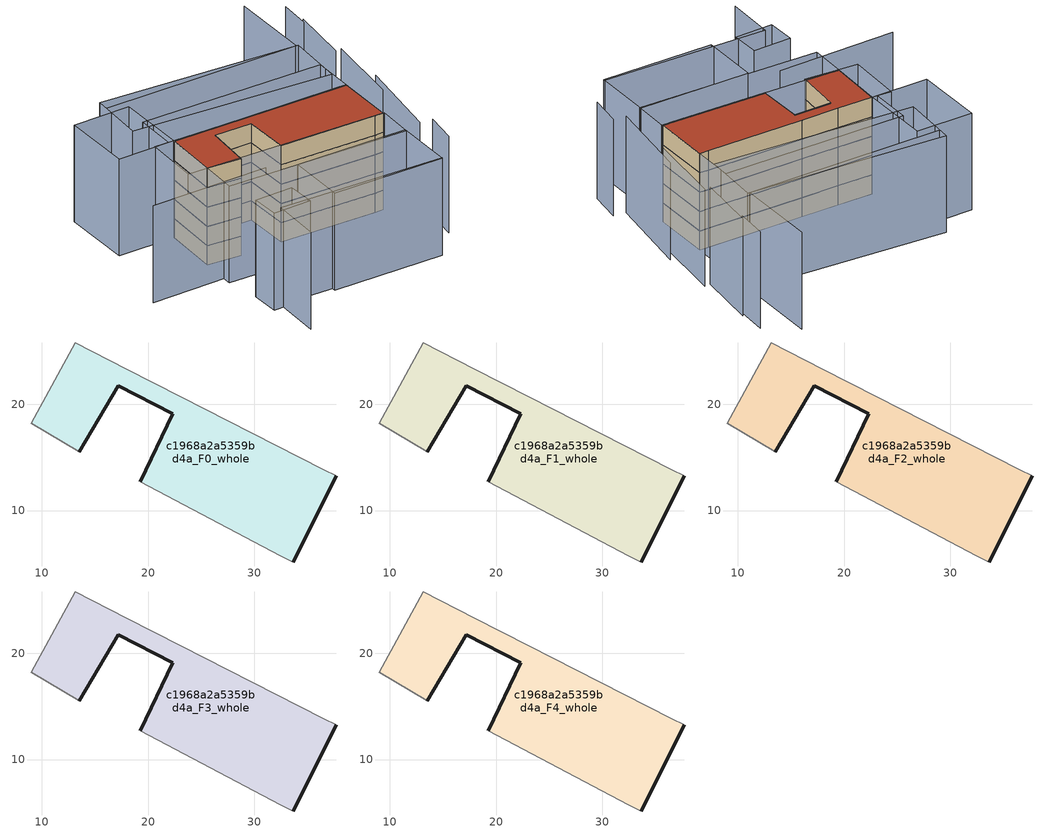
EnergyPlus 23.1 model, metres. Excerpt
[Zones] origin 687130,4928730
c1968a2a5359bd4a_F0_whole
 floor ground (EU_floor_Construction): 33.65,5.15 37.72,13.27 36.53,13.86 23.09,20.71 18,23.3 13.14,25.78 8.98,18.23 13.5,15.52 17.19,21.73 22.33,19.13 19.24,12.71 32.43,5.72 z0
 wall outside (EU_wall_Construction): 37.72,13.27 33.65,5.15 / 19.24,12.71 22.33,19.13 17.19,21.73 13.5,15.52 z0:3
 wall adiabatic (EU_wall_Construction): 33.65,5.15 32.43,5.72 19.24,12.71 / 13.5,15.52 8.98,18.23 13.14,25.78 18,23.3 23.09,20.71 36.53,13.86 37.72,13.27 z0:3
c1968a2a5359bd4a_F1_whole
 floor to c1968a2a5359bd4a_F0_whole (EU_floor_Construction): 33.65,5.15 37.72,13.27 36.53,13.86 23.09,20.71 18,23.3 13.14,25.78 8.98,18.23 13.5,15.52 17.19,21.73 22.33,19.13 19.24,12.71 32.43,5.72 z3
 wall outside (EU_wall_Construction): 37.72,13.27 33.65,5.15 / 19.24,12.71 22.33,19.13 17.19,21.73 13.5,15.52 z3:6
 wall adiabatic (EU_wall_Construction): 33.65,5.15 32.43,5.72 19.24,12.71 / 13.5,15.52 8.98,18.23 13.14,25.78 18,23.3 23.09,20.71 36.53,13.86 37.72,13.27 z3:6
c1968a2a5359bd4a_F2_whole
 floor to c1968a2a5359bd4a_F1_whole (EU_floor_Construction): 33.65,5.15 37.72,13.27 36.53,13.86 23.09,20.71 18,23.3 13.14,25.78 8.98,18.23 13.5,15.52 17.19,21.73 22.33,19.13 19.24,12.71 32.43,5.72 z6
 wall outside (EU_wall_Construction): 37.72,13.27 33.65,5.15 / 19.24,12.71 22.33,19.13 17.19,21.73 13.5,15.52 z6:9
 wall adiabatic (EU_wall_Construction): 33.65,5.15 32.43,5.72 19.24,12.71 / 13.5,15.52 8.98,18.23 13.14,25.78 18,23.3 23.09,20.71 36.53,13.86 37.72,13.27 z6:9
c1968a2a5359bd4a_F3_whole
 floor to c1968a2a5359bd4a_F2_whole (EU_floor_Construction): 33.65,5.15 37.72,13.27 36.53,13.86 23.09,20.71 18,23.3 13.14,25.78 8.98,18.23 13.5,15.52 17.19,21.73 22.33,19.13 19.24,12.71 32.43,5.72 z9
 wall outside (EU_wall_Construction): 37.72,13.27 33.65,5.15 / 19.24,12.71 22.33,19.13 17.19,21.73 13.5,15.52 z9:12
 wall adiabatic (EU_wall_Construction): 33.65,5.15 32.43,5.72 19.24,12.71 / 13.5,15.52 8.98,18.23 13.14,25.78 18,23.3 23.09,20.71 36.53,13.86 37.72,13.27 z9:12
c1968a2a5359bd4a_F4_whole
 floor to c1968a2a5359bd4a_F3_whole (EU_floor_Construction): 33.65,5.15 37.72,13.27 36.53,13.86 23.09,20.71 18,23.3 13.14,25.78 8.98,18.23 13.5,15.52 17.19,21.73 22.33,19.13 19.24,12.71 32.43,5.72 z12
 wall outside (EU_wall_Construction): 37.72,13.27 33.65,5.15 / 19.24,12.71 22.33,19.13 17.19,21.73 13.5,15.52 z12:15
 wall adiabatic (EU_wall_Construction): 33.65,5.15 32.43,5.72 19.24,12.71 / 13.5,15.52 8.98,18.23 13.14,25.78 18,23.3 23.09,20.71 36.53,13.86 37.72,13.27 z12:15
 roof outside (EU_roof_Construction): 36.53,13.86 37.72,13.27 33.65,5.15 32.43,5.72 19.24,12.71 22.33,19.13 17.19,21.73 13.5,15.52 8.98,18.23 13.14,25.78 18,23.3 23.09,20.71 z15
shading: 32.65,-5.55 35.51,-1.37 / 1.16,-2.35 4.76,4.41 / 4.76,4.41 27.26,-7.6 / 33.97,-0.3 41.83,11.09 / 38.95,8.31 45.65,18.63 / -3.29,19.47 13.07,11.54 / 44.81,19.01 49.95,27.01 / 49.29,26.56 51.77,30.71 / 49.09,35.65 43.38,24.29 / 43.38,24.29 16.21,37.96 / 15.9,8.21 31.23,0.38 / 31.23,0.38 27.07,-7.75 / 27.07,-7.75 11.74,0.08 / 11.74,0.08 15.9,8.21 / 4.9,8.32 10.19,5.83 / 10.19,5.83 8.36,1.93 / 8.36,1.93 3.07,4.42 / 3.07,4.42 4.9,8.32 / 13.14,25.78 8.98,18.23 / 8.98,18.23 6.36,19.68 / 6.36,19.68 10.52,27.23 / 10.52,27.23 13.14,25.78 / 8.98,18.23 33.73,5.11 / 33.73,5.11 31.1,0.15 / 31.1,0.15 6.35,13.27 / 6.35,13.27 8.98,18.23 / 37.71,13.24 12.43,26.15 / 12.43,26.15 15.36,31.88 / 15.36,31.88 40.64,18.98 / 40.64,18.98 37.71,13.24 / 17.05,39.56 43.68,24.1 / 43.68,24.1 39.21,16.39 / 39.21,16.39 12.57,31.84 / 12.57,31.84 17.05,39.56 / 5.24,29.7 10.08,39.47 / 10.08,39.47 17.99,35.55 / 17.99,35.55 13.14,25.78 / 13.14,25.78 5.24,29.7 z0:15
[Building]
EU S2 Campaign: North Axis=0; Terrain=City; Solar Distribution=FullExterior
[Site:Location]
Bologna: Latitude=44.5; Longitude=11.25; Time Zone=1; Elevation=37
[SizingPeriod:WeatherFileDays]
AnnualSizingPeriod: Begin Month=1; Begin Day of Month=1; End Month=12; End Day of Month=31; Day of Week for Start Day=Monday; Use Weather File Daylight Saving Period=No; Use Weather File Rain and Snow Indicators=No
[MATERIAL]
EU_InternalMass_Material: Roughness=MediumRough; Thickness=0.1; Conductivity=1; Density=1800; Specific Heat=900; Thermal Absorptance=0.9; Solar Absorptance=0.7; Visible Absorptance=0.7
[MATERIAL:NOMASS] Roughness=MediumRough; Thermal Absorptance=0.9; Solar Absorptance=0.7; Visible Absorptance=0.7
Name | Thermal Resistance
EU_wall_NoMass | 0.905828
EU_roof_NoMass | 0.37593
EU_floor_NoMass | 0.67114
[CONSTRUCTION]
EU_wall_Construction: EU_wall_NoMass
EU_roof_Construction: EU_roof_NoMass
EU_floor_Construction: EU_floor_NoMass
EU_InternalMass_Construction: EU_InternalMass_Material
[ZONE] Type=1; Multiplier=1; Ceiling Height=autocalculate; Floor Area=autocalculate; Part of Total Floor Area=Yes
Name | Volume
c1968a2a5359bd4a_F0_whole | 614.3
c1968a2a5359bd4a_F1_whole; c1968a2a5359bd4a_F2_whole; c1968a2a5359bd4a_F3_whole; c1968a2a5359bd4a_F4_whole | 614.301
[INTERNALMASS] Construction=EU_InternalMass_Construction; Surface Area=194.671
Name | Zone or ZoneList
c1968a2a5359bd4a_F0_whole_EU_InternalMass | c1968a2a5359bd4a_F0_whole
c1968a2a5359bd4a_F1_whole_EU_InternalMass | c1968a2a5359bd4a_F1_whole
c1968a2a5359bd4a_F2_whole_EU_InternalMass | c1968a2a5359bd4a_F2_whole
c1968a2a5359bd4a_F3_whole_EU_InternalMass | c1968a2a5359bd4a_F3_whole
c1968a2a5359bd4a_F4_whole_EU_InternalMass | c1968a2a5359bd4a_F4_whole
[OTHEREQUIPMENT] Fuel Type=Electricity; Design Level Calculation Method=Watts/Area; Power per Zone Floor Area=1; Fraction Latent=0; Fraction Radiant=0; Fraction Lost=0; Carbon Dioxide Generation Rate=0; EndUse Subcategory=EU_Step8_InternalGains
Name | Zone or ZoneList or Space or SpaceList | Schedule
EU_Step8_InternalGain_c1968a2a5359bd4a_F0_whole_f000 | c1968a2a5359bd4a_F0_whole | EU_Step8_GainSchedule_c1968a2a5359bd4a_F0_whole_f000
EU_Step8_InternalGain_c1968a2a5359bd4a_F1_whole_f000 | c1968a2a5359bd4a_F1_whole | EU_Step8_GainSchedule_c1968a2a5359bd4a_F1_whole_f000
EU_Step8_InternalGain_c1968a2a5359bd4a_F2_whole_f000 | c1968a2a5359bd4a_F2_whole | EU_Step8_GainSchedule_c1968a2a5359bd4a_F2_whole_f000
EU_Step8_InternalGain_c1968a2a5359bd4a_F3_whole_f000 | c1968a2a5359bd4a_F3_whole | EU_Step8_GainSchedule_c1968a2a5359bd4a_F3_whole_f000
EU_Step8_InternalGain_c1968a2a5359bd4a_F4_whole_f000 | c1968a2a5359bd4a_F4_whole | EU_Step8_GainSchedule_c1968a2a5359bd4a_F4_whole_f000
[ZONEVENTILATION:DESIGNFLOWRATE] Schedule=EU_AlwaysOn; Design Flow Rate Calculation Method=AirChanges/Hour; Air Changes per Hour=0.73129; Ventilation Type=Natural; Fan Pressure Rise=0; Fan Total Efficiency=1; Constant Term Coefficient=1; Temperature Term Coefficient=0; Velocity Term Coefficient=0; Velocity Squared Term Coefficient=0; Minimum Indoor Temperature=-100; Maximum Indoor Temperature=100; Delta Temperature=-100; Minimum Outdoor Temperature=-100; Maximum Outdoor Temperature=100; Maximum Wind Speed=40
Name | Zone or ZoneList or Space or SpaceList
EU_ConstantAir_c1968a2a5359bd4a_F0_whole | c1968a2a5359bd4a_F0_whole
EU_ConstantAir_c1968a2a5359bd4a_F1_whole | c1968a2a5359bd4a_F1_whole
EU_ConstantAir_c1968a2a5359bd4a_F2_whole | c1968a2a5359bd4a_F2_whole
EU_ConstantAir_c1968a2a5359bd4a_F3_whole | c1968a2a5359bd4a_F3_whole
EU_ConstantAir_c1968a2a5359bd4a_F4_whole | c1968a2a5359bd4a_F4_whole
[HVACTEMPLATE:THERMOSTAT] Constant Heating Setpoint=20; Constant Cooling Setpoint=50
EU_HeatOnly_c1968a2a5359bd4a_F0_whole; EU_HeatOnly_c1968a2a5359bd4a_F1_whole; EU_HeatOnly_c1968a2a5359bd4a_F2_whole; EU_HeatOnly_c1968a2a5359bd4a_F3_whole; EU_HeatOnly_c1968a2a5359bd4a_F4_whole
[HVACTEMPLATE:ZONE:IDEALLOADSAIRSYSTEM] System Availability Schedule=EU_AlwaysOn; Maximum Heating Supply Air Temperature=50; Minimum Cooling Supply Air Temperature=13; Maximum Heating Supply Air Humidity Ratio=0.0156; Minimum Cooling Supply Air Humidity Ratio=0.0077; Heating Limit=NoLimit; Cooling Limit=NoLimit; Heating Availability Schedule=EU_AlwaysOn; Cooling Availability Schedule=EU_CoolingOff; Dehumidification Control Type=ConstantSensibleHeatRatio; Cooling Sensible Heat Ratio=0.7; Dehumidification Setpoint=60; Humidification Control Type=None; Humidification Setpoint=30; Outdoor Air Method=None; Outdoor Air Flow Rate per Person=0.00944; Outdoor Air Flow Rate per Zone Floor Area=0; Outdoor Air Flow Rate per Zone=0; Demand Controlled Ventilation Type=None; Outdoor Air Economizer Type=NoEconomizer; Heat Recovery Type=None; Sensible Heat Recovery Effectiveness=0.7; Latent Heat Recovery Effectiveness=0.65
Name | Template Thermostat
c1968a2a5359bd4a_F0_whole | EU_HeatOnly_c1968a2a5359bd4a_F0_whole
c1968a2a5359bd4a_F1_whole | EU_HeatOnly_c1968a2a5359bd4a_F1_whole
c1968a2a5359bd4a_F2_whole | EU_HeatOnly_c1968a2a5359bd4a_F2_whole
c1968a2a5359bd4a_F3_whole | EU_HeatOnly_c1968a2a5359bd4a_F3_whole
c1968a2a5359bd4a_F4_whole | EU_HeatOnly_c1968a2a5359bd4a_F4_whole
[SIZING:ZONE] Zone Cooling Design Supply Air Temperature Input Method=SupplyAirTemperature; Zone Cooling Design Supply Air Temperature=13; Zone Heating Design Supply Air Temperature Input Method=SupplyAirTemperature; Zone Heating Design Supply Air Temperature=50; Zone Cooling Design Supply Air Humidity Ratio=0.008; Zone Heating Design Supply Air Humidity Ratio=0.008; Cooling Design Air Flow Method=DesignDay; Cooling Design Air Flow Rate=0; Cooling Minimum Air Flow per Zone Floor Area=0.000762; Cooling Minimum Air Flow=0; Cooling Minimum Air Flow Fraction=0.2; Heating Design Air Flow Method=DesignDay; Heating Design Air Flow Rate=0; Heating Maximum Air Flow per Zone Floor Area=0.002032; Heating Maximum Air Flow=0.141576; Heating Maximum Air Flow Fraction=0.3; Account for Dedicated Outdoor Air System=No; Dedicated Outdoor Air System Control Strategy=NeutralSupplyAir; Dedicated Outdoor Air Low Setpoint Temperature for Design=autosize; Dedicated Outdoor Air High Setpoint Temperature for Design=autosize; Zone Load Sizing Method=Sensible Load Only No Latent Load; Zone Latent Cooling Design Supply Air Humidity Ratio Input Method=HumidityRatioDifference; Zone Cooling Design Supply Air Humidity Ratio Difference=0.005; Zone Latent Heating Design Supply Air Humidity Ratio Input Method=HumidityRatioDifference; Zone Humidification Design Supply Air Humidity Ratio Difference=0.005
c1968a2a5359bd4a_F0_whole; c1968a2a5359bd4a_F1_whole; c1968a2a5359bd4a_F2_whole; c1968a2a5359bd4a_F3_whole; c1968a2a5359bd4a_F4_whole
[SCHEDULE:CONSTANT]
Name | Hourly Value
EU_AlwaysOn | 1
EU_CoolingOff | 0
[SCHEDULE:FILE] Column Number=1; Rows to Skip at Top=0; Number of Hours of Data=8760; Column Separator=Comma; Interpolate to Timestep=No; Minutes per Item=60; Adjust Schedule for Daylight Savings=Yes
Name | File
EU_Step8_GainSchedule_c1968a2a5359bd4a_F0_whole_f000 | ../../schedules/c1968a2a5359bd4a/c1968a2a5359bd4a_F0_whole_f000_gain.csv
EU_Step8_GainSchedule_c1968a2a5359bd4a_F1_whole_f000 | ../../schedules/c1968a2a5359bd4a/c1968a2a5359bd4a_F1_whole_f000_gain.csv
EU_Step8_GainSchedule_c1968a2a5359bd4a_F2_whole_f000 | ../../schedules/c1968a2a5359bd4a/c1968a2a5359bd4a_F2_whole_f000_gain.csv
EU_Step8_GainSchedule_c1968a2a5359bd4a_F3_whole_f000 | ../../schedules/c1968a2a5359bd4a/c1968a2a5359bd4a_F3_whole_f000_gain.csv
EU_Step8_GainSchedule_c1968a2a5359bd4a_F4_whole_f000 | ../../schedules/c1968a2a5359bd4a/c1968a2a5359bd4a_F4_whole_f000_gain.csv
